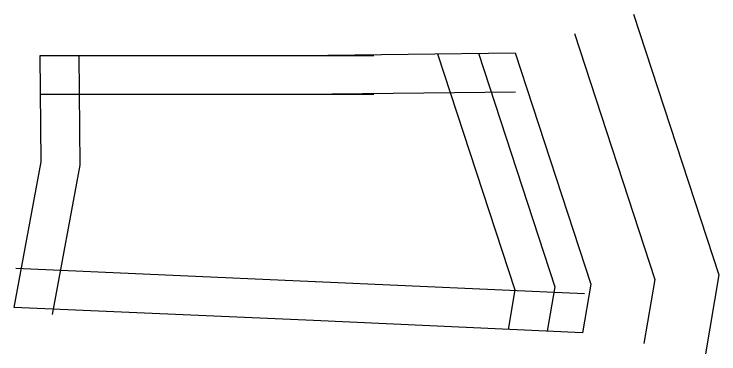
# Model space of a CAD drawing. Header units: inches. Extents: x 897 to 49934, y -34925 to -18564.
# Drawn here: x 48848 to 49934, y -19087 to -18564 of the extents above; entities that cross this region are included whole.
import ezdxf

# ---------------------------------------------------------------- set-up
doc = ezdxf.new("R2010")
doc.units = ezdxf.units.IN
doc.header["$LTSCALE"] = 35
doc.header["$MEASUREMENT"] = 0

msp = doc.modelspace()

# ---------------------------------------------------------------- linework, layer by layer
for p, q in [((49802.7, -18564.1), (49934.19, -18965.66)), ((49711.47, -18593.97), (49835.55, -18972.91)), ((48889.51, -18791.65), (48888.25, -18627.65)), ((48888.25, -18627.65), (49402.18, -18627.65)), ((48949.55, -18796.94), (48948.25, -18627.19)), ((49290.25, -18627.65), (49620.23, -18623.85)), ((49500.73, -18625.23), (49619.77, -18988.77)), ((49563.62, -18624.5), (49681.42, -18984.24)), ((49620.23, -18623.85), (49736.91, -18980.16)), ((48888.25, -18687.65), (49402.18, -18687.65)), ((49290.95, -18687.65), (49620.92, -18683.84)), ((48847.95, -19015.83), (48889.51, -18791.65)), ((48906.94, -19026.77), (48949.55, -18796.94)), ((49312.15, -18976.26), (48850.6, -18955.89)), ((49934.19, -18965.66), (49913.31, -19087.5)), ((49726.8, -18995.13), (49312.23, -18976.26)), ((49835.55, -18972.91), (49818.69, -19071.28)), ((49681.42, -18984.24), (49669.71, -19052.6)), ((49736.91, -18980.16), (49724.07, -19055.07)), ((49619.77, -18988.77), (49609.3, -19049.85)), ((49309.5, -19036.2), (48847.95, -19015.83)), ((49724.07, -19055.07), (49309.5, -19036.2))]:
    msp.add_line(p, q)

doc.saveas('drawing.dxf')
